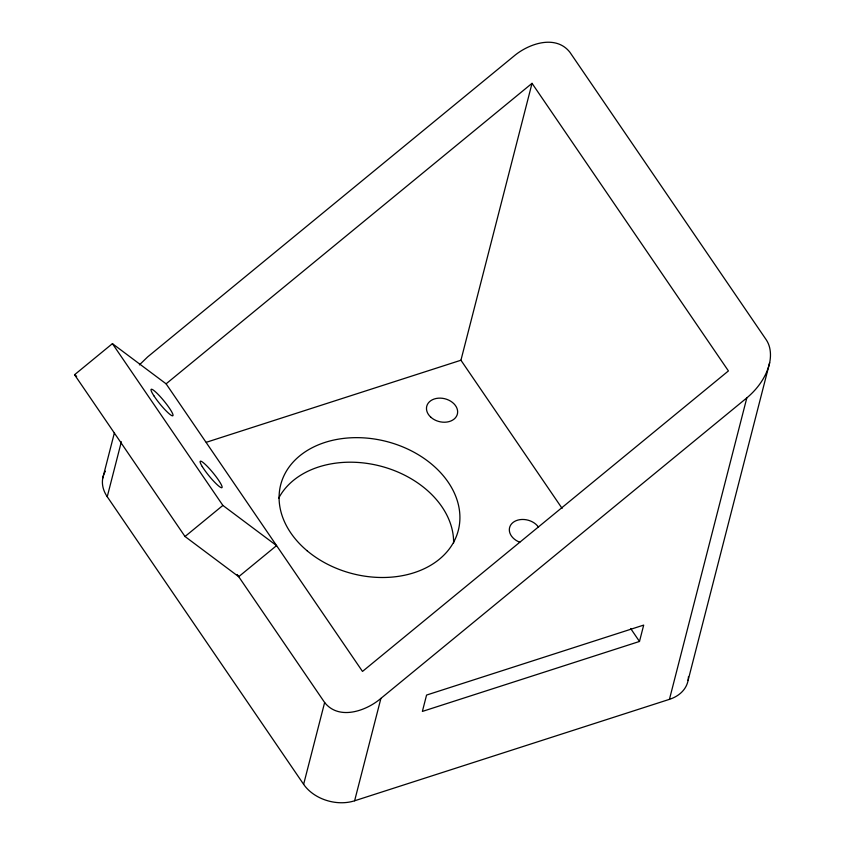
<?xml version="1.0" encoding="UTF-8"?>
<svg xmlns="http://www.w3.org/2000/svg" width="845" height="845" viewBox="0 0 845 845"><rect width="100%" height="100%" fill="white"/><g stroke="black" fill="none" stroke-linecap="round" stroke-linejoin="round"><path stroke-width="1.27" d="M688.073 680.468L769.668 362.674C771.231 354.995 770.724 346.524 766.278 339.838L569.889 52.242C555.64 34.106 528.315 43.75 513.623 56.361L147.695 356.865L139.393 364.903M102.763 478.143L114.466 432.577M688.432 676.771A37.941 28.234 14.4 0 1 669.441 699.343L354.615 800.785A37.941 28.234 14.4 0 1 303.63 784.318L107.241 496.723L121.353 441.755M303.63 784.318L324.638 702.512L237.234 574.526M562.105 508.394L460.937 360.234L532.033 83.328L728.422 370.923L362.494 671.426L166.106 383.831L112.417 343.651L74.561 374.736L185.023 536.512L238.712 576.691L276.568 545.606L222.879 505.426L112.417 343.651M354.615 800.785L380.905 698.393L746.832 397.889C757.701 388.795 766.51 376.648 769.668 362.674M639.485 641.461L643.689 625.099L426.567 695.065L422.373 711.427L639.485 641.461L630.645 628.511M669.441 699.343L746.832 397.889M166.106 383.831L532.033 83.328M185.023 536.512L222.879 505.426M380.905 698.393C366.212 711.004 338.887 720.648 324.638 702.512M206.317 442.284L460.937 360.234M74.561 374.736L76.663 376.321M107.241 496.723A37.941 28.234 14.4 0 1 105.382 471.225M519.77 542.205A15.812 11.767 14.4 0 1 512.947 522.537A15.812 11.767 14.4 0 1 538.487 527.143M278.628 498.296A91.682 68.244 14.4 0 1 380.007 465.975A91.682 68.244 14.4 0 1 453.607 542.965M430.939 417.314A15.812 11.767 14.4 0 0 457.082 415.032A15.812 11.767 14.4 0 0 438.164 398.196A15.812 11.767 14.4 0 0 430.939 417.314M307.02 550.697A91.682 68.244 14.4 0 0 457.335 533.691A91.682 68.244 14.4 0 0 344.147 438.344A91.682 68.244 14.4 0 0 307.02 550.697M202.261 466.556A17.069 2.514 50.6 0 0 221.21 487.66A17.069 2.514 50.6 0 0 209.866 469.133A17.069 2.514 50.6 0 0 202.261 466.556M153.906 395.809A17.069 2.514 50.6 0 0 172.517 415.835A17.069 2.514 50.6 0 0 159.652 395.988A17.069 2.514 50.6 0 0 153.906 395.809"/></g></svg>
